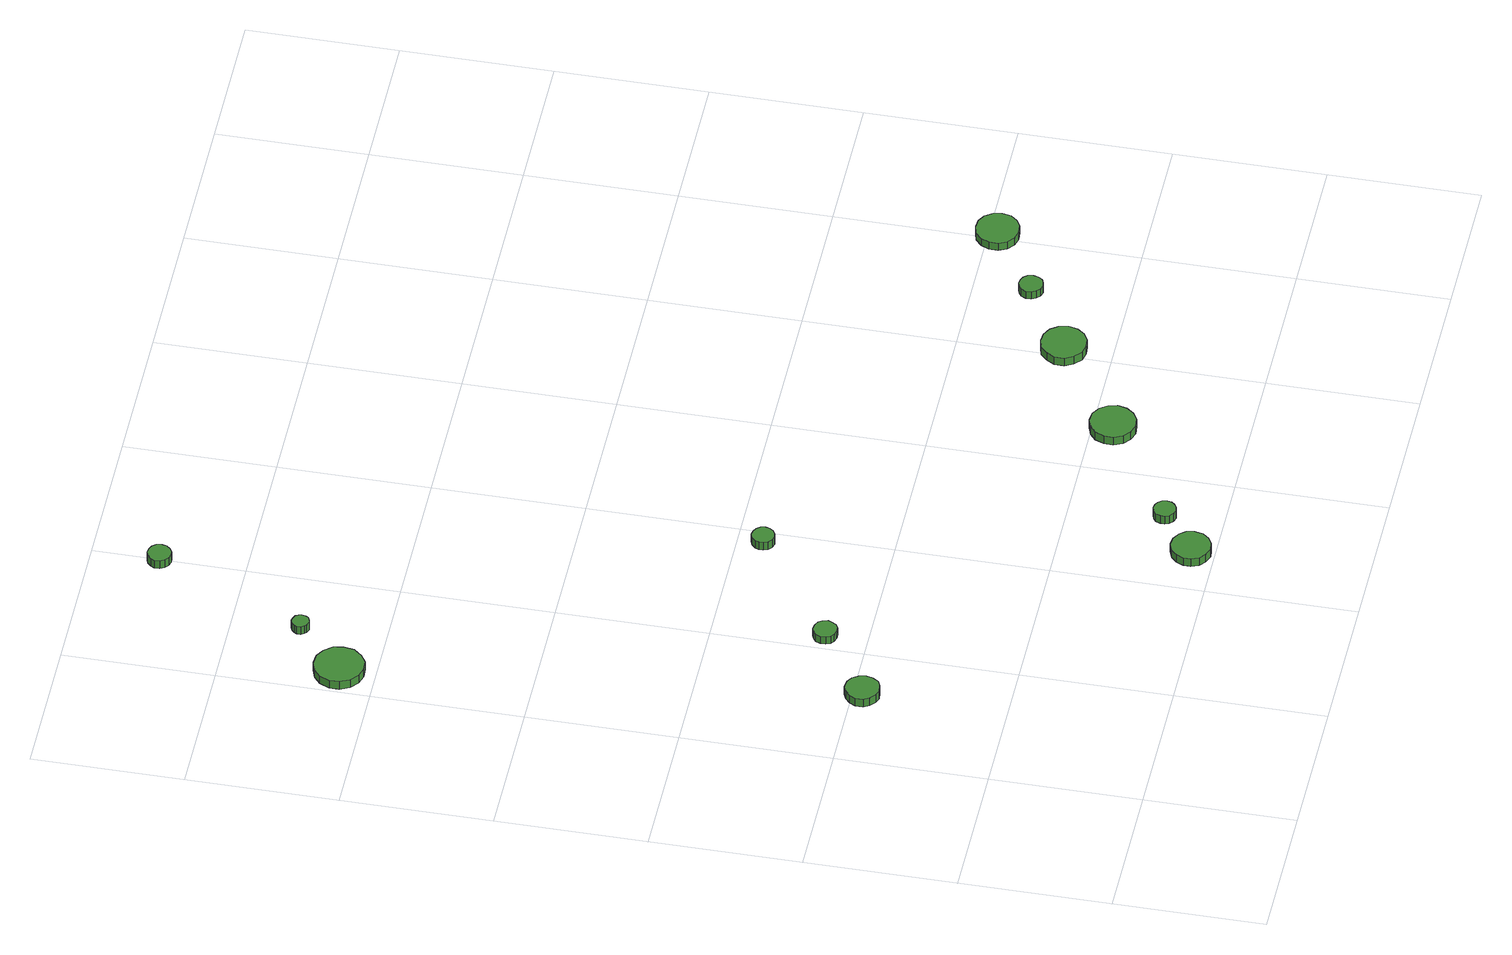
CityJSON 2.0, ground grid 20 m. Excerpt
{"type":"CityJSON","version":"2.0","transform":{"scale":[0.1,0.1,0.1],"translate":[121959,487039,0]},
"CityObjects":{
"tree1":{"type":"SolitaryVegetationObject","attributes":{"function":"something"},"geometry":[{"type":"MultiSurface","lod":"1","boundaries":[[[0,1,2,3,4,5,6,7,8,9,10,11,12,13,14]],[[15,16,17,18,19,20,21,22,23,24,25,26,27,28,29]],[[0,29,28,1]],[[1,28,27,2]],[[2,27,26,3]],[[3,26,25,4]],[[4,25,24,5]],[[5,24,23,6]],[[6,23,22,7]],[[7,22,21,8]],[[8,21,20,9]],[[9,20,19,10]],[[10,19,18,11]],[[11,18,17,12]],[[12,17,16,13]],[[13,16,15,14]],[[14,15,29,0]]]}]},
"tree2":{"type":"SolitaryVegetationObject","attributes":{"function":"something"},"geometry":[{"type":"MultiSurface","lod":"1","boundaries":[[[30,31,32,33,34,35,36,37,38,39,40,41,42,43,44]],[[45,46,47,48,49,50,51,52,53,54,55,56,57,58,59]],[[30,59,58,31]],[[31,58,57,32]],[[32,57,56,33]],[[33,56,55,34]],[[34,55,54,35]],[[35,54,53,36]],[[36,53,52,37]],[[37,52,51,38]],[[38,51,50,39]],[[39,50,49,40]],[[40,49,48,41]],[[41,48,47,42]],[[42,47,46,43]],[[43,46,45,44]],[[44,45,59,30]]]}]},
"tree3":{"type":"SolitaryVegetationObject","attributes":{"function":"something"},"geometry":[{"type":"MultiSurface","lod":"1","boundaries":[[[60,61,62,63,64,65,66,67,68,69,70,71,72,73,74]],[[75,76,77,78,79,80,81,82,83,84,85,86,87,88,89]],[[60,89,88,61]],[[61,88,87,62]],[[62,87,86,63]],[[63,86,85,64]],[[64,85,84,65]],[[65,84,83,66]],[[66,83,82,67]],[[67,82,81,68]],[[68,81,80,69]],[[69,80,79,70]],[[70,79,78,71]],[[71,78,77,72]],[[72,77,76,73]],[[73,76,75,74]],[[74,75,89,60]]]}]},
"tree4":{"type":"SolitaryVegetationObject","attributes":{"function":"something"},"geometry":[{"type":"MultiSurface","lod":"1","boundaries":[[[90,91,92,93,94,95,96,97,98,99,100,101,102,103,104]],[[105,106,107,108,109,110,111,112,113,114,115,116,117,118,119]],[[90,119,118,91]],[[91,118,117,92]],[[92,117,116,93]],[[93,116,115,94]],[[94,115,114,95]],[[95,114,113,96]],[[96,113,112,97]],[[97,112,111,98]],[[98,111,110,99]],[[99,110,109,100]],[[100,109,108,101]],[[101,108,107,102]],[[102,107,106,103]],[[103,106,105,104]],[[104,105,119,90]]]}]},
"tree5":{"type":"SolitaryVegetationObject","attributes":{"function":"something"},"geometry":[{"type":"MultiSurface","lod":"1","boundaries":[[[120,121,122,123,124,125,126,127,128,129,130,131,132,133,134]],[[135,136,137,138,139,140,141,142,143,144,145,146,147,148,149]],[[120,149,148,121]],[[121,148,147,122]],[[122,147,146,123]],[[123,146,145,124]],[[124,145,144,125]],[[125,144,143,126]],[[126,143,142,127]],[[127,142,141,128]],[[128,141,140,129]],[[129,140,139,130]],[[130,139,138,131]],[[131,138,137,132]],[[132,137,136,133]],[[133,136,135,134]],[[134,135,149,120]]]}]},
"tree6":{"type":"SolitaryVegetationObject","attributes":{"function":"something"},"geometry":[{"type":"MultiSurface","lod":"1","boundaries":[[[150,151,152,153,154,155,156,157,158,159,160,161,162,163,164]],[[165,166,167,168,169,170,171,172,173,174,175,176,177,178,179]],[[150,179,178,151]],[[151,178,177,152]],[[152,177,176,153]],[[153,176,175,154]],[[154,175,174,155]],[[155,174,173,156]],[[156,173,172,157]],[[157,172,171,158]],[[158,171,170,159]],[[159,170,169,160]],[[160,169,168,161]],[[161,168,167,162]],[[162,167,166,163]],[[163,166,165,164]],[[164,165,179,150]]]}]},
"tree7":{"type":"SolitaryVegetationObject","attributes":{"function":"something"},"geometry":[{"type":"MultiSurface","lod":"1","boundaries":[[[180,181,182,183,184,185,186,187,188,189,190,191,192,193,194]],[[195,196,197,198,199,200,201,202,203,204,205,206,207,208,209]],[[180,209,208,181]],[[181,208,207,182]],[[182,207,206,183]],[[183,206,205,184]],[[184,205,204,185]],[[185,204,203,186]],[[186,203,202,187]],[[187,202,201,188]],[[188,201,200,189]],[[189,200,199,190]],[[190,199,198,191]],[[191,198,197,192]],[[192,197,196,193]],[[193,196,195,194]],[[194,195,209,180]]]}]},
"tree8":{"type":"SolitaryVegetationObject","attributes":{"function":"something"},"geometry":[{"type":"MultiSurface","lod":"1","boundaries":[[[210,211,212,213,214,215,216,217,218,219,220,221,222,223,224]],[[225,226,227,228,229,230,231,232,233,234,235,236,237,238,239]],[[210,239,238,211]],[[211,238,237,212]],[[212,237,236,213]],[[213,236,235,214]],[[214,235,234,215]],[[215,234,233,216]],[[216,233,232,217]],[[217,232,231,218]],[[218,231,230,219]],[[219,230,229,220]],[[220,229,228,221]],[[221,228,227,222]],[[222,227,226,223]],[[223,226,225,224]],[[224,225,239,210]]]}]},
"tree9":{"type":"SolitaryVegetationObject","attributes":{"function":"something"},"geometry":[{"type":"MultiSurface","lod":"1","boundaries":[[[240,241,242,243,244,245,246,247,248,249,250,251,252,253,254]],[[255,256,257,258,259,260,261,262,263,264,265,266,267,268,269]],[[240,269,268,241]],[[241,268,267,242]],[[242,267,266,243]],[[243,266,265,244]],[[244,265,264,245]],[[245,264,263,246]],[[246,263,262,247]],[[247,262,261,248]],[[248,261,260,249]],[[249,260,259,250]],[[250,259,258,251]],[[251,258,257,252]],[[252,257,256,253]],[[253,256,255,254]],[[254,255,269,240]]]}]},
"tree10":{"type":"SolitaryVegetationObject","attributes":{"function":"something"},"geometry":[{"type":"MultiSurface","lod":"1","boundaries":[[[270,271,272,273,274,275,276,277,278,279,280,281,282,283,284]],[[285,286,287,288,289,290,291,292,293,294,295,296,297,298,299]],[[270,299,298,271]],[[271,298,297,272]],[[272,297,296,273]],[[273,296,295,274]],[[274,295,294,275]],[[275,294,293,276]],[[276,293,292,277]],[[277,292,291,278]],[[278,291,290,279]],[[279,290,289,280]],[[280,289,288,281]],[[281,288,287,282]],[[282,287,286,283]],[[283,286,285,284]],[[284,285,299,270]]]}]},
"tree11":{"type":"SolitaryVegetationObject","attributes":{"function":"something"},"geometry":[{"type":"MultiSurface","lod":"1","boundaries":[[[300,301,302,303,304,305,306,307,308,309,310,311,312,313,314]],[[315,316,317,318,319,320,321,322,323,324,325,326,327,328,329]],[[300,329,328,301]],[[301,328,327,302]],[[302,327,326,303]],[[303,326,325,304]],[[304,325,324,305]],[[305,324,323,306]],[[306,323,322,307]],[[307,322,321,308]],[[308,321,320,309]],[[309,320,319,310]],[[310,319,318,311]],[[311,318,317,312]],[[312,317,316,313]],[[313,316,315,314]],[[314,315,329,300]]]}]},
"tree12":{"type":"SolitaryVegetationObject","attributes":{"function":"something"},"geometry":[{"type":"MultiSurface","lod":"1","boundaries":[[[330,331,332,333,334,335,336,337,338,339,340,341,342,343,344]],[[345,346,347,348,349,350,351,352,353,354,355,356,357,358,359]],[[330,359,358,331]],[[331,358,357,332]],[[332,357,356,333]],[[333,356,355,334]],[[334,355,354,335]],[[335,354,353,336]],[[336,353,352,337]],[[337,352,351,338]],[[338,351,350,339]],[[339,350,349,340]],[[340,349,348,341]],[[341,348,347,342]],[[342,347,346,343]],[[343,346,345,344]],[[344,345,359,330]]]}]}
},
"vertices":[
[145,387,16],[143,396,16],[138,404,16],[130,409,16],[120,410,16],[112,407,16],[105,400,16],[101,392,16],[101,382,16],[105,374,16],[112,368,16],[120,365,16],[130,366,16],[138,370,16],[143,378,16],[143,378,3],[138,370,3],[130,366,3],[120,365,3],[112,368,3],[105,374,3],[101,382,3],[101,392,3],[105,400,3],[112,407,3],[120,410,3],[130,409,3],[138,404,3],[143,396,3],[145,387,3],
[70,1048,15],[68,1061,15],[59,1072,15],[48,1079,15],[34,1080,15],[21,1076,15],[11,1067,15],[5,1054,15],[5,1041,15],[11,1028,15],[21,1019,15],[34,1015,15],[48,1016,15],[59,1023,15],[68,1034,15],[68,1034,2],[59,1023,2],[48,1016,2],[34,1015,2],[21,1019,2],[11,1028,2],[5,1041,2],[5,1054,2],[11,1067,2],[21,1076,2],[34,1080,2],[48,1079,2],[59,1072,2],[68,1061,2],[70,1048,2],
[240,455,14],[238,462,14],[235,467,14],[229,470,14],[222,471,14],[216,469,14],[211,465,14],[209,459,14],[209,452,14],[211,446,14],[216,442,14],[222,440,14],[229,440,14],[235,444,14],[238,449,14],[238,449,2],[235,444,2],[229,440,2],[222,440,2],[216,442,2],[211,446,2],[209,452,2],[209,459,2],[211,465,2],[216,469,2],[222,471,2],[229,470,2],[235,467,2],[238,462,2],[240,455,2],
[119,1112,15],[118,1116,15],[116,1120,15],[111,1122,15],[107,1123,15],[102,1121,15],[99,1118,15],[97,1114,15],[97,1109,15],[99,1105,15],[102,1102,15],[107,1100,15],[111,1101,15],[116,1103,15],[118,1107,15],[118,1107,2],[116,1103,2],[111,1101,2],[107,1100,2],[102,1102,2],[99,1105,2],[97,1109,2],[97,1114,2],[99,1118,2],[102,1121,2],[107,1123,2],[111,1122,2],[116,1120,2],[118,1116,2],[119,1112,2],
[495,31,14],[493,42,14],[487,50,14],[477,56,14],[466,57,14],[456,53,14],[448,46,14],[444,36,14],[444,26,14],[448,16,14],[456,9,14],[466,5,14],[477,6,14],[487,12,14],[493,20,14],[493,20,1],[487,12,1],[477,6,1],[466,5,1],[456,9,1],[448,16,1],[444,26,1],[444,36,1],[448,46,1],[456,53,1],[466,57,1],[477,56,1],[487,50,1],[493,42,1],[495,31,1],
[396,567,15],[395,573,15],[391,578,15],[386,581,15],[380,582,15],[374,580,15],[369,575,15],[367,570,15],[367,564,15],[369,558,15],[374,554,15],[380,552,15],[386,553,15],[391,556,15],[395,561,15],[395,561,2],[391,556,2],[386,553,2],[380,552,2],[374,554,2],[369,558,2],[367,564,2],[367,570,2],[369,575,2],[374,580,2],[380,582,2],[386,581,2],[391,578,2],[395,573,2],[396,567,2],
[545,77,14],[544,83,14],[540,88,14],[535,91,14],[529,92,14],[523,90,14],[518,86,14],[516,80,14],[516,74,14],[518,69,14],[523,64,14],[529,62,14],[535,63,14],[540,66,14],[544,71,14],[544,71,1],[540,66,1],[535,63,1],[529,62,1],[523,64,1],[518,69,1],[516,74,1],[516,80,1],[518,86,1],[523,90,1],[529,92,1],[535,91,1],[540,88,1],[544,83,1],[545,77,1],
[210,1311,19],[209,1318,19],[205,1323,19],[199,1326,19],[193,1327,19],[187,1325,19],[182,1320,19],[179,1315,19],[179,1308,19],[182,1302,19],[187,1298,19],[193,1296,19],[199,1296,19],[205,1300,19],[209,1305,19],[209,1305,6],[205,1300,6],[199,1296,6],[193,1296,6],[187,1298,6],[182,1302,6],[179,1308,6],[179,1315,6],[182,1320,6],[187,1325,6],[193,1327,6],[199,1326,6],[205,1323,6],[209,1318,6],[210,1311,6],
[707,173,16],[704,185,16],[697,195,16],[686,202,16],[673,203,16],[661,199,16],[652,191,16],[647,179,16],[647,167,16],[652,155,16],[661,147,16],[673,143,16],[686,144,16],[697,151,16],[704,161,16],[704,161,3],[697,151,3],[686,144,3],[673,143,3],[661,147,3],[652,155,3],[647,167,3],[647,179,3],[652,191,3],[661,199,3],[673,203,3],[686,202,3],[697,195,3],[704,185,3],[707,173,3],
[842,263,15],[839,276,15],[832,286,15],[821,292,15],[809,293,15],[797,290,15],[788,281,15],[782,270,15],[782,257,15],[788,246,15],[797,237,15],[809,234,15],[821,235,15],[832,241,15],[839,251,15],[839,251,2],[832,241,2],[821,235,2],[809,234,2],[797,237,2],[788,246,2],[782,257,2],[782,270,2],[788,281,2],[797,290,2],[809,293,2],[821,292,2],[832,286,2],[839,276,2],[842,263,2],
[928,326,14],[927,333,14],[923,338,14],[917,341,14],[911,342,14],[905,340,14],[900,336,14],[897,330,14],[897,323,14],[900,317,14],[905,312,14],[911,310,14],[917,311,14],[923,314,14],[927,320,14],[927,320,2],[923,314,2],[917,311,2],[911,310,2],[905,312,2],[900,317,2],[897,323,2],[897,330,2],[900,336,2],[905,340,2],[911,342,2],[917,341,2],[923,338,2],[927,333,2],[928,326,2],
[1035,388,14],[1033,399,14],[1026,409,14],[1016,415,14],[1004,416,14],[993,413,14],[984,405,14],[979,394,14],[979,382,14],[984,371,14],[993,363,14],[1004,360,14],[1016,361,14],[1026,367,14],[1033,376,14],[1033,376,2],[1026,367,2],[1016,361,2],[1004,360,2],[993,363,2],[984,371,2],[979,382,2],[979,394,2],[984,405,2],[993,413,2],[1004,416,2],[1016,415,2],[1026,409,2],[1033,399,2],[1035,388,2]
]}
